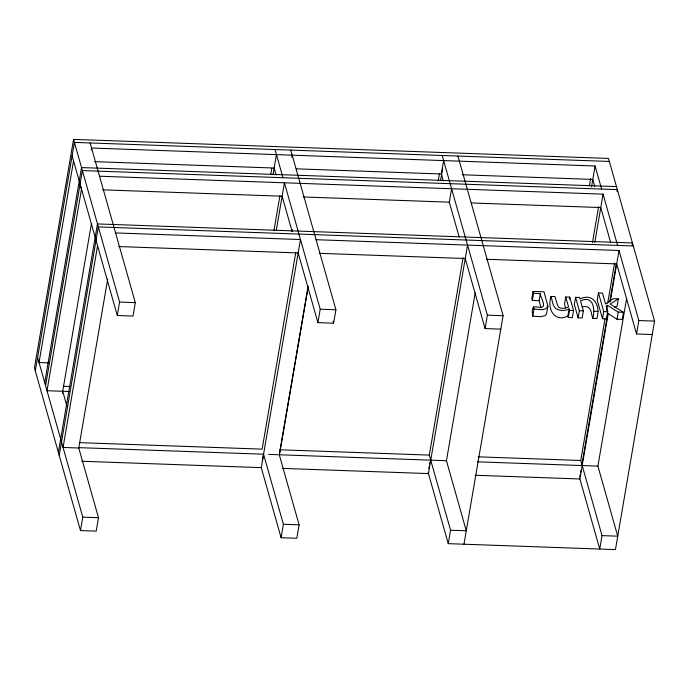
<?xml version="1.0" encoding="UTF-8"?>
<svg xmlns="http://www.w3.org/2000/svg" width="689" height="689" viewBox="0 0 689 689"><rect width="100%" height="100%" fill="white"/><g stroke="black" fill="none" stroke-linecap="round" stroke-linejoin="round"><path stroke-width="1.03" d="M428.153 472.576L448.263 543.655L615.441 549.607L654.55 321.108L608.516 158.436L73.559 139.393L34.45 367.892L80.484 530.564L96.193 531.124L98.493 517.697L78.77 448.005L107.691 279.088M35.303 370.897L74.412 142.399L609.369 161.441M73.551 160.899L39.032 362.543L48.463 362.879M44.725 382.645L81.535 167.573L616.491 186.616M45.569 385.651L82.387 170.579L617.344 189.621L616.991 191.68M91.206 150.099L91.559 148.032L595.098 165.997L601.626 189.062M62.363 393.341L91.379 223.83M58.367 452.423L97.476 223.925L632.442 242.967L632.089 245.034M59.22 455.429L98.329 226.931L633.286 245.973M97.571 245.801L63.061 447.454L78.77 448.005M80.484 530.564L82.783 517.138L37.576 357.41M90.121 142.959L135.302 302.626L133.011 316.053L117.294 315.493L119.593 302.066L73.559 139.393M270.734 174.575L271.819 168.245M273.077 174.369L276.453 154.612M273.938 230.643L279.923 195.667M276.349 229.997L284.428 182.792L320.204 309.206L317.905 322.633L333.614 323.193L335.913 309.766L290.732 150.099M291.817 157.238L292.17 155.171M291.878 231.616L292.239 229.506M295.736 252.777L262.13 449.142L79.381 442.639M463.094 257.669L429.299 455.093L450.563 530.229L466.281 530.788L446.455 460.726L279.278 454.774L299.104 524.837L296.804 538.264L281.095 537.704L261.26 467.642L263.56 454.215L78.667 447.635M279.458 453.715L307.828 287.968M279.381 455.145L308.293 286.228M281.095 537.704L283.386 524.277L263.56 454.215M438.221 180.794L439.487 173.378M443.32 181.018L441.33 173.99L443.63 160.563M440.564 180.57L442.562 168.9M459.175 237.033L449.306 202.161L451.605 188.743M428.859 468.442L429.213 466.375M429.566 464.308L429.919 462.25M467.547 245.095L428.437 473.584L282.326 468.391M446.455 460.726L475.186 292.859M448.263 543.655L450.563 530.229M500.791 329.144L485.082 328.584L487.373 315.157L442.192 155.49M463.981 544.215L503.091 315.717L457.909 156.05M533.045 291.395L533.579 293.29L540.305 293.531C539.831 297.062 547.858 307.294 540.322 307.509C532.158 305.623 531.443 307.156 532.786 316.156L540.52 316.699L544.99 315.674L546.463 314.201L547.893 306.105L543.991 291.791L533.045 291.395L531.822 298.535L532.356 300.43L539.082 300.671L540.96 307.303M532.356 300.43L533.579 293.29M532.786 316.156L534.009 309.017L533.372 306.751M539.082 300.671L540.305 293.531M551.002 296.451C546.868 308.982 554.464 322.719 567.882 316.027L569.105 308.887C565.738 310.799 561.595 310.92 557.978 309.68C552.406 307.923 552.707 300.921 551.002 296.451L555.015 296.597L557.177 304.228L558.788 307.251A3.161 1.679 9.7 0 0 561.414 308.267L564.317 308.319L568.563 306.984L565.729 296.976L569.743 297.123L573.541 310.524L572.318 317.663L568.304 317.517L567.882 316.027M565.729 296.976L564.506 304.116L565.643 308.121M569.398 299.164L569.743 297.123M589.362 185.961L590.628 178.546M568.304 317.517L569.527 310.377L569.105 308.887M591.541 186.814L595.098 165.997M575.556 297.329L574.333 304.469L578.123 317.87L582.136 318.008L583.359 310.868L580.526 300.869L583.307 299.81A7.002 3.721 9.7 0 1 587.631 299.577C594.796 301.541 594.271 312.72 592.859 318.387L596.872 318.533C600.972 306.019 593.462 292.265 579.992 298.957L579.57 297.467L575.556 297.329L579.346 310.73L578.123 317.87M592.462 242.606L598.603 206.709M594.805 242.399L603.064 194.134L99.535 176.212M614.7 307.57L617.163 305.994L618.386 298.854L613.382 298.673L605.553 304.004L602.462 293.075L598.448 292.928L597.225 300.068L602.505 318.731L606.518 318.878L607.741 311.738L606.156 306.131L607.491 305.33L618.222 312.108L623.502 312.298L622.279 319.438L616.999 319.248L607.164 313.03M602.505 318.731L603.728 311.592L598.448 292.928M608.215 313.529L579.897 478.976L599.723 549.047L602.022 535.62L580.758 460.485L604.976 319.016M607.689 303.177L614.554 263.06M606.621 310.429L607.491 305.33M579.785 476.934L580.138 474.867M580.491 472.8L580.844 470.733M581.912 464.541L607.75 313.564M609.739 301.954L616.242 263.947M610.204 301.911L619.006 250.486L316.087 239.703M616.999 319.248L618.222 312.108M602.022 535.62L617.74 536.18L597.914 466.117L626.645 298.251M652.25 334.535L636.541 333.976L638.832 320.549L619.006 250.486M547.893 306.105C545.989 311.419 538.264 309.172 534.009 309.017M618.386 298.854L610.17 304.107L623.502 312.298M94.634 161.648L274.162 168.038L276.151 175.066M296.313 168.831L441.33 173.99M462.405 174.782L592.807 179.424L594.788 186.443M102.609 189.828L282.128 196.219L292.015 231.134M303.22 196.968L449.306 202.161M471.431 202.954L600.765 207.553L610.635 242.425M115.588 232.934L300.482 239.522L262.414 460.924M319.162 253.319L465.247 258.513L485.082 328.584M486.313 259.271L616.715 263.904L636.541 333.976M118.663 246.55L298.182 252.941L317.905 322.633M569.527 310.377L573.541 310.524M579.346 310.73L583.359 310.868M594.073 311.247L598.086 311.394M603.728 311.592L607.741 311.738M119.593 302.066L135.302 302.626M320.204 309.206L335.913 309.766M487.373 315.157L503.091 315.717M638.832 320.549L654.55 321.108M63.44 386.288L69.882 386.512M69.167 391.507L47.007 390.723L81.474 189.363L80.036 184.29M279.992 449.779L429.299 455.093M478.149 456.833L580.758 460.485M268.796 454.404L278.227 454.74M477.451 461.828L597.914 466.117M81.741 461.251L261.26 467.642M475.152 475.255L579.897 478.976M82.783 517.138L98.493 517.697M283.386 524.277L299.104 524.837M603.064 194.134L617.577 245.413M592.859 318.387C591.067 314.778 591.842 307.303 586.417 306.717A7.002 3.721 9.7 0 0 582.084 306.949M333.037 321.143L333.614 323.193M275.023 149.539L282.99 177.719M72.112 155.826L117.294 315.493M62.725 391.283L66.79 405.657"/></g></svg>
